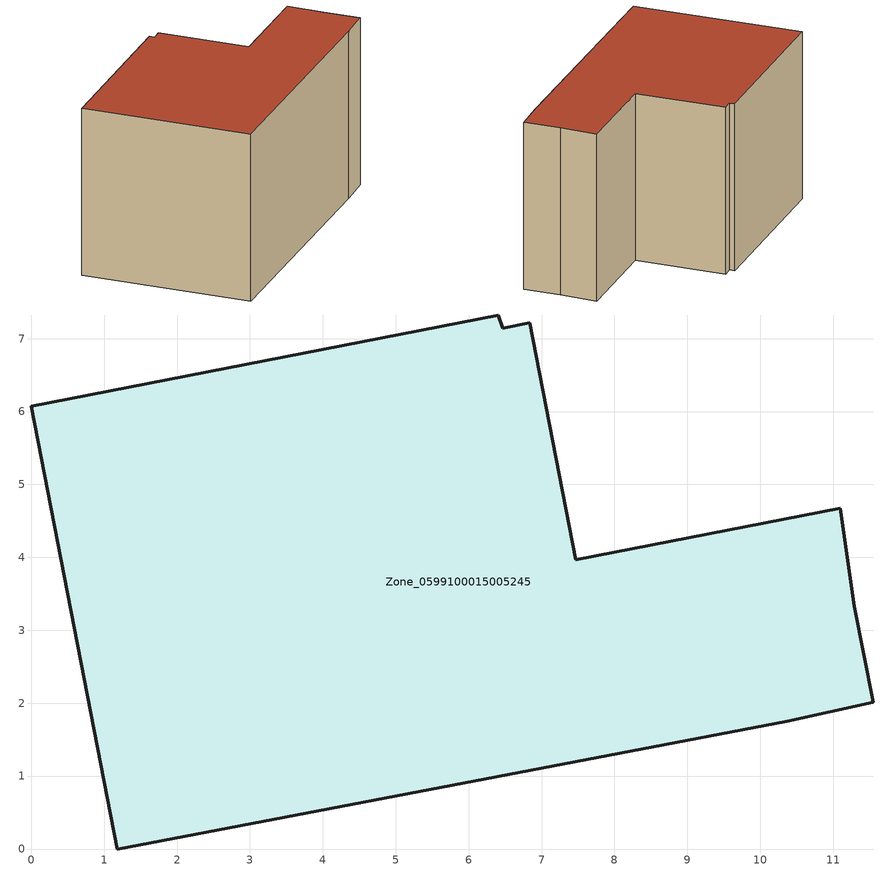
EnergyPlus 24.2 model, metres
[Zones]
Zone_0599100015005245
 floor ground (C_G): 7.47,3.97 11.1,4.67 11.29,3.33 11.55,2.01 10.37,1.75 1.18,0 0,6.07 6.41,7.33 6.47,7.14 6.84,7.22 z1.02
 wall outside (C_F): 1.18,0 10.37,1.75 11.55,2.01 11.29,3.33 11.1,4.67 7.47,3.97 6.84,7.22 6.47,7.14 6.41,7.33 0,6.07 1.18,0 z1.02:7.25
 roof outside (C_R): 6.47,7.14 6.41,7.33 0,6.07 1.18,0 10.37,1.75 11.55,2.01 11.29,3.33 11.1,4.67 7.47,3.97 6.84,7.22 z7.25
[BUILDING]
Pand.0599100015005245: North Axis=0; Terrain=City; Loads Convergence Tolerance Value=0.04; Temperature Convergence Tolerance Value=0.4; Solar Distribution=FullExterior; Maximum Number of Warmup Days=25; Minimum Number of Warmup Days=1
[Site:Location]
Rotterdam.The.Hague.AP_ZH_NLD Design_Conditions: Latitude=51.96; Longitude=4.45; Time Zone=1; Elevation=-4.5
[SITE:GROUNDTEMPERATURE:BUILDINGSURFACE]
18, 18, 18, 18, 18, 18, 18, 18, 18, 18, 18, 18
[MATERIAL] Thermal Absorptance=0.9; Solar Absorptance=0.7; Visible Absorptance=0.7
Name | Roughness | Thickness | Conductivity | Density | Specific Heat
G.TC.1946-1964 | MediumSmooth | 0.15 | 1 | 540 | 1210
F.TC.1946-1964 | Rough | 0.3 | 0.857143 | 1920 | 840
R.TC.1946-1964 | MediumRough | 0.2 | 0.235294 | 1500 | 1000
[CONSTRUCTION]
C_G: G.TC.1946-1964
C_F: F.TC.1946-1964
C_R: R.TC.1946-1964
[ZONE]
Zone_0599100015005245: Type=1; Multiplier=1; Ceiling Height=Autocalculate; Volume=Autocalculate; Floor Area=autocalculate; Part of Total Floor Area=Yes
[ZONEINFILTRATION:DESIGNFLOWRATE]
Infil_Zone_0599100015005245: Zone or ZoneList or Space or SpaceList=Zone_0599100015005245; Schedule=AlwaysOn; Design Flow Rate Calculation Method=Flow/Area; Flow Rate per Floor Area=0.003; Constant Term Coefficient=1; Temperature Term Coefficient=0; Velocity Term Coefficient=0; Velocity Squared Term Coefficient=0
[HVACTEMPLATE:ZONE:IDEALLOADSAIRSYSTEM]
Zone_0599100015005245: Maximum Heating Supply Air Temperature=50; Minimum Cooling Supply Air Temperature=13; Maximum Heating Supply Air Humidity Ratio=0.0156; Minimum Cooling Supply Air Humidity Ratio=0.0077; Heating Limit=NoLimit; Cooling Limit=NoLimit; Dehumidification Control Type=ConstantSensibleHeatRatio; Cooling Sensible Heat Ratio=0.7; Dehumidification Setpoint=60; Humidification Control Type=None; Humidification Setpoint=30; Outdoor Air Method=None; Outdoor Air Flow Rate per Person=0.00944; Outdoor Air Flow Rate per Zone Floor Area=0; Outdoor Air Flow Rate per Zone=0; Demand Controlled Ventilation Type=None; Outdoor Air Economizer Type=NoEconomizer; Heat Recovery Type=None; Sensible Heat Recovery Effectiveness=0.7; Latent Heat Recovery Effectiveness=0.65
[ZONECONTROL:THERMOSTAT]
ThermostatControl_Zone_0599100015005245: Zone or ZoneList=Zone_0599100015005245; Control Type Schedule=DualSetpointControlType; Control 1=Thermostat_Zone_0599100015005245; Temperature Difference Between Cutout And Setpoint=0
[THERMOSTATSETPOINT:DUALSETPOINT]
Thermostat_Zone_0599100015005245: Heating Setpoint Temperature Schedule=HeatingSetpoint_Zone_0599100015005245; Cooling Setpoint Temperature Schedule=CoolingSetpoint_Zone_0599100015005245
[SCHEDULE:COMPACT]
HeatingSetpoint_Zone_0599100015005245: Through: 12/31, For: AllDays, Until: 24:00, 21
CoolingSetpoint_Zone_0599100015005245: Through: 12/31, For: AllDays, Until: 24:00, 24
DualSetpointControlType: Through: 12/31, For: AllDays, Until: 24:00, 4
AlwaysOn: Through: 12/31, For: AllDays, Until: 24:00, 1
